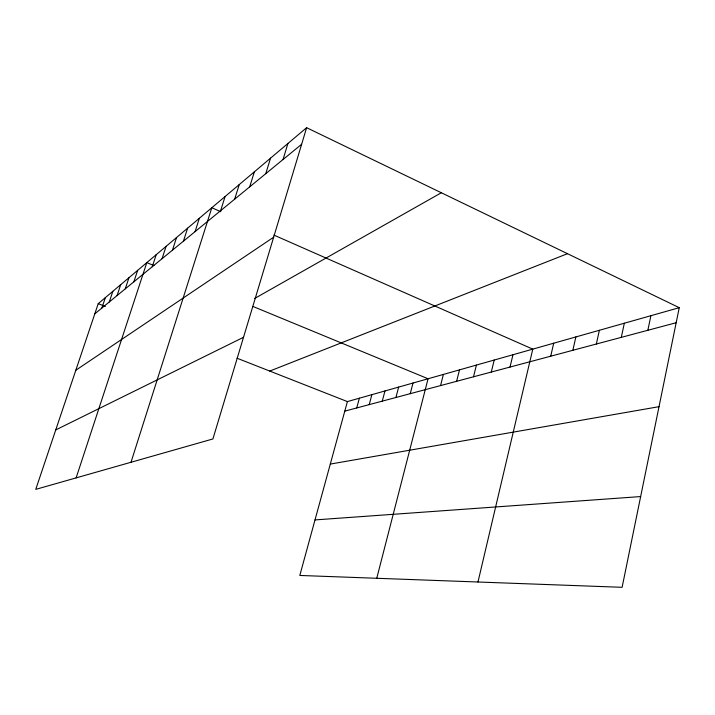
<?xml version="1.0" encoding="UTF-8"?>
<svg xmlns="http://www.w3.org/2000/svg" width="715" height="715" viewBox="0 0 715 715"><rect width="100%" height="100%" fill="white"/><g stroke="black" fill="none" stroke-linecap="round" stroke-linejoin="round"><path stroke-width="1.07" d="M679.25 307.682L622.113 587.31L299.808 575.45L347.401 401.589L679.25 307.682L306.628 127.69L98.223 303.652L35.75 489.373L212.909 438.956L306.628 127.69M647.844 330.285L650.909 315.699M621.281 337.373L624.338 323.225M596.337 344.022L599.376 330.285M572.849 350.287L575.87 336.935M550.711 356.195L553.714 343.209M477.977 582.01L532.782 349.135L273.934 235.101M510.018 367.054L512.977 354.738M491.285 372.059L494.208 360.047M473.509 376.796L476.404 365.079M456.617 381.31L459.486 369.87M440.556 385.591L443.389 374.419M376.76 578.283L428.062 378.762L252.904 306.431M410.24 393.679L413.011 383.017M395.922 397.504L398.666 387.083M382.266 401.142L384.974 390.953M369.208 404.627L371.889 394.653M356.731 407.961L359.377 398.192M283.042 159.525L287.922 143.483M265.766 173.682L270.538 158.158M249.687 186.865L254.352 171.832M234.672 199.172L239.23 184.595M220.631 210.684L225.091 196.536M131.006 462.265L211.819 207.743L220.837 211.712M195.079 231.624L199.351 218.263M183.433 241.169L187.616 228.174M172.449 250.179L176.542 237.523M162.073 258.678L166.086 246.353M152.259 266.731L156.192 254.71M76.121 477.888L146.807 262.628L153.966 265.578M133.875 281.799L137.646 270.359M117.072 295.572L120.701 284.677M125.259 288.86L128.959 277.706M109.288 301.953L112.845 291.309M101.87 308.031L105.355 297.628M94.8 313.831L301.632 144.278M75.817 370.254L273.657 237.201M254.513 298.557L441.334 192.755M55.752 429.921L243.52 337.292M269.761 371.067L567.478 253.691M344.782 411.143L676.175 322.724M330.294 464.08L659.024 406.674M315.002 519.921L640.658 496.568M98.223 303.652L105.355 306.449M237.067 358.224L347.401 401.589"/></g></svg>
